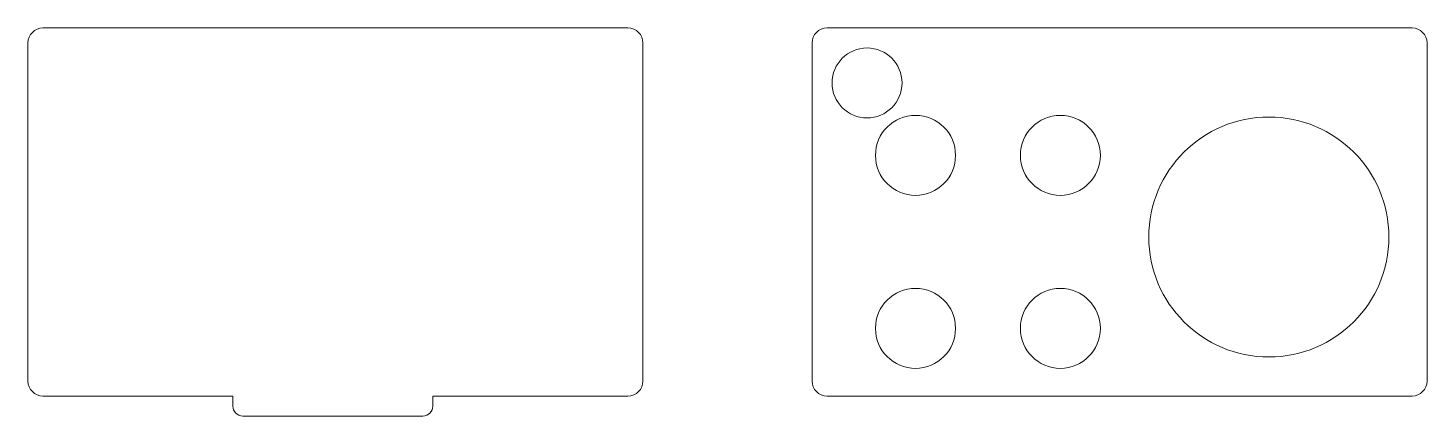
# Model space of a CAD drawing. Header units: millimetres. Extents: x -80 to 60, y -22 to 17.
import ezdxf

# ---------------------------------------------------------------- set-up
doc = ezdxf.new("R2010")
doc.units = ezdxf.units.MM
doc.header["$MEASUREMENT"] = 0
doc.layers.add('Layer 1', color=7, linetype='Continuous')

msp = doc.modelspace()

# ---------------------------------------------------------------- linework, layer by layer
at = {"layer": 'Layer 1', "color": 250, "lineweight": 9}
for centre, major_axis, ratio in [((3.9005, 11.3619), (3.5001, 0), 0.99997143), ((8.7454, 4.1216), (4.0001, 0), 0.999975), ((23.2306, 4.1216), (4.0001, 0), 0.999975), ((44.0751, -4.0429), (12.0003, 0), 0.99999167), ((8.7454, -13.1836), (4.0001, 0), 0.999975), ((23.2306, -13.1836), (4.0001, 0), 0.999975)]:
    msp.add_ellipse(centre, major_axis=major_axis, ratio=ratio, dxfattribs=at)
for points, knots in [([(-18.5026, 15.3619), (-18.5026, 15.3619), (-18.5026, -18.4477), (-18.5026, -18.4477), (-18.5026, -18.4477), (-18.5026, -19.2727), (-19.1776, -19.9477), (-20.0026, -19.9477), (-20.0026, -19.9477), (-20.0026, -19.9477), (-39.5119, -19.9477), (-39.5119, -19.9477), (-39.5119, -19.9477), (-39.5119, -19.9477), (-39.5119, -20.9504), (-39.5119, -20.9504), (-39.5119, -20.9504), (-39.5119, -21.5003), (-39.962, -21.9504), (-40.5119, -21.9504), (-40.5119, -21.9504), (-40.5119, -21.9504), (-58.512, -21.9504), (-58.512, -21.9504), (-58.512, -21.9504), (-59.0619, -21.9504), (-59.5119, -21.5003), (-59.5119, -20.9504), (-59.5119, -20.9504), (-59.5119, -20.9504), (-59.5119, -19.9477), (-59.5119, -19.9477), (-59.5119, -19.9477), (-59.5119, -19.9477), (-78.492, -19.9477), (-78.492, -19.9477), (-78.492, -19.9477), (-79.317, -19.9477), (-79.992, -19.2727), (-79.992, -18.4477), (-79.992, -18.4477), (-79.992, -18.4477), (-79.992, 15.3619), (-79.992, 15.3619), (-79.992, 15.3619), (-79.992, 16.1869), (-79.317, 16.8619), (-78.492, 16.8619), (-78.492, 16.8619), (-78.492, 16.8619), (-20.0026, 16.8619), (-20.0026, 16.8619), (-20.0026, 16.8619), (-19.1776, 16.8619), (-18.5026, 16.1869), (-18.5026, 15.3619)], [0, 0, 0, 0, 0.06666667, 0.06666667, 0.06666667, 0.06666667, 0.13333333, 0.13333333, 0.13333333, 0.13333333, 0.2, 0.2, 0.2, 0.2, 0.26666667, 0.26666667, 0.26666667, 0.26666667, 0.33333333, 0.33333333, 0.33333333, 0.33333333, 0.4, 0.4, 0.4, 0.4, 0.46666667, 0.46666667, 0.46666667, 0.46666667, 0.53333333, 0.53333333, 0.53333333, 0.53333333, 0.6, 0.6, 0.6, 0.6, 0.66666667, 0.66666667, 0.66666667, 0.66666667, 0.73333333, 0.73333333, 0.73333333, 0.73333333, 0.8, 0.8, 0.8, 0.8, 0.86666667, 0.86666667, 0.86666667, 0.86666667, 1, 1, 1, 1]), ([(58.3898, -19.9477), (58.3898, -19.9477), (-0.0996, -19.9477), (-0.0996, -19.9477), (-0.0996, -19.9477), (-0.9246, -19.9477), (-1.5996, -19.2727), (-1.5996, -18.4477), (-1.5996, -18.4477), (-1.5996, -18.4477), (-1.5996, 15.3619), (-1.5996, 15.3619), (-1.5996, 15.3619), (-1.5996, 16.1869), (-0.9246, 16.8619), (-0.0996, 16.8619), (-0.0996, 16.8619), (-0.0996, 16.8619), (58.3898, 16.8619), (58.3898, 16.8619), (58.3898, 16.8619), (59.2148, 16.8619), (59.8898, 16.1869), (59.8898, 15.3619), (59.8898, 15.3619), (59.8898, 15.3619), (59.8898, -18.4477), (59.8898, -18.4477), (59.8898, -18.4477), (59.8898, -19.2727), (59.2148, -19.9477), (58.3898, -19.9477)], [0, 0, 0, 0, 0.11111111, 0.11111111, 0.11111111, 0.11111111, 0.22222222, 0.22222222, 0.22222222, 0.22222222, 0.33333333, 0.33333333, 0.33333333, 0.33333333, 0.44444444, 0.44444444, 0.44444444, 0.44444444, 0.55555556, 0.55555556, 0.55555556, 0.55555556, 0.66666667, 0.66666667, 0.66666667, 0.66666667, 0.77777778, 0.77777778, 0.77777778, 0.77777778, 1, 1, 1, 1])]:
    msp.add_open_spline(points, degree=3, knots=knots, dxfattribs=at)

doc.saveas('drawing.dxf')
